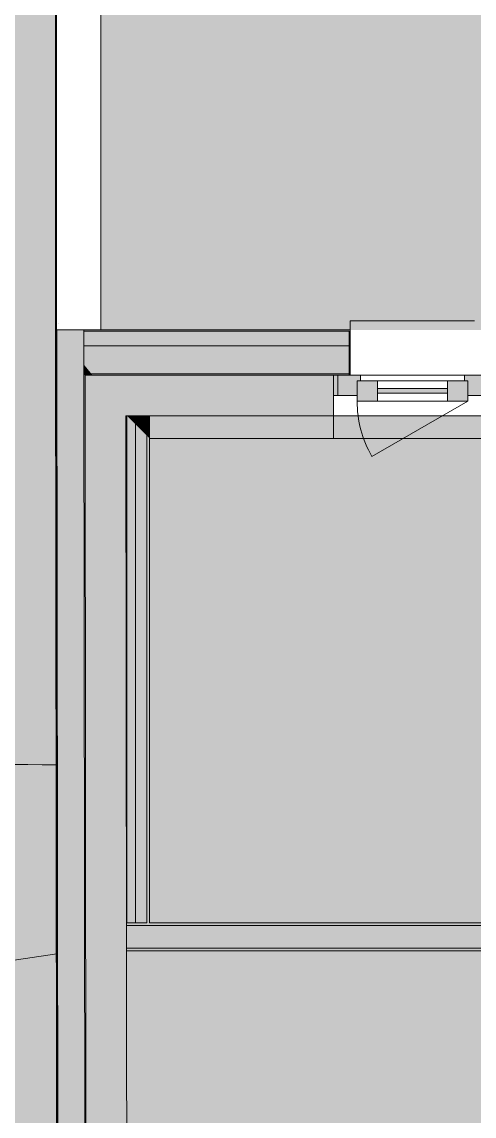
# Model space of a CAD drawing. Header units: metres. Extents: x -3.9 to 83, y -38 to 6.2.
# Drawn here: x 60.98 to 62.982, y -27.327 to -22.481 of the extents above; entities that cross this region are included whole.
import ezdxf

# ---------------------------------------------------------------- set-up
doc = ezdxf.new("R2010")
doc.units = ezdxf.units.M
doc.header["$MEASUREMENT"] = 0
doc.linetypes.add('UNSICHTBAR', pattern=[0.4, 0, -0.4])
doc.linetypes.add('Wipeout_Contour', pattern=[1, 0, -1])
for name, color, linetype in [('0._Erdgeschoß PP Icon_3_0', 7, 'Continuous'), ('0._Erdgeschoß PP Icon_3_110 Wand Aussen', 7, 'Continuous'), ('0._Erdgeschoß PP Icon_3_130 Wand Innen', 7, 'Continuous'), ('0._Erdgeschoß PP Icon_3_135 Wand Vorsatzschale', 7, 'Continuous'), ('0._Erdgeschoß PP Icon_3_165 Fassadengestaltung 1 Rankgerüst', 7, 'Continuous'), ('0._Erdgeschoß PP Icon_3_725 Nachbarbebauung', 7, 'Continuous'), ('0._Erdgeschoß PP Icon_3_810 Raum', 7, 'Continuous'), ('0._Erdgeschoß PP Icon_3_Neubau_840 Baulinien', 7, 'Continuous')]:
    doc.layers.add(name, color=color, linetype=linetype)

msp = doc.modelspace()

# ---------------------------------------------------------------- wipeouts: each hides what was drawn before it
at = {"color": 254, "linetype": 'Wipeout_Contour', "lineweight": 0, "ltscale": 298.646124}
msp.add_wipeout([(57.4619, 3.5109), (57.4619, -37.8391), (81.8426, -37.8391), (81.8426, 3.5109)], dxfattribs=at).dxf.layer = '0._Erdgeschoß PP Icon_3_0'

# ---------------------------------------------------------------- next in the draw order: hatches: boundary and pattern name
at = {"layer": '0._Erdgeschoß PP Icon_3_110 Wand Aussen', "linetype": 'Continuous', "lineweight": 0, "true_color": 0x000000}
for points in [[(62.4291, -23.8454), (62.4291, -24.0454), (62.4341, -24.0454), (62.4341, -23.8454)], [(61.2544, -23.9154), (61.1865, -23.9154), (61.2545, -23.9986)], [(61.2544, -23.9154), (61.2545, -23.9986), (61.2887, -24.0404), (62.4291, -24.0404), (62.4291, -23.9154)], [(61.2596, -24.0404), (61.2595, -24.0047), (61.2545, -23.9986), (61.2546, -24.0404)], [(61.2887, -24.0404), (61.2595, -24.0047), (61.2596, -24.0404)], [(61.2596, -24.0454), (61.2596, -24.0404), (61.2546, -24.0404), (61.2546, -24.0454)], [(61.2546, -24.0454), (61.2669, -33.9302), (61.2719, -33.9302), (61.2596, -24.0454)], [(61.2928, -24.0454), (61.2887, -24.0404), (61.2596, -24.0404), (61.2596, -24.0454)], [(61.2596, -24.0454), (61.2598, -24.2254), (61.4398, -24.2254), (61.2928, -24.0454)], [(61.2887, -24.0404), (61.2928, -24.0454), (62.4291, -24.0454), (62.4291, -24.0404)], [(61.4396, -24.0454), (61.2928, -24.0454), (61.4398, -24.2254)], [(61.4396, -24.0454), (61.4398, -24.2254), (62.3591, -24.2254), (62.3591, -24.1354), (62.3591, -24.0454)], [(62.3791, -24.0454), (62.3591, -24.0454), (62.3591, -24.1354), (62.3791, -24.1354)], [(61.2598, -24.2254), (61.2719, -33.9302), (61.4519, -33.93), (61.4398, -24.2254)]]:
    msp.add_hatch(color=18, dxfattribs=at).paths.add_polyline_path(points)
at = {"layer": '0._Erdgeschoß PP Icon_3_110 Wand Aussen', "linetype": 'Continuous', "lineweight": 0, "true_color": 0xffffff}
for points in [[(62.3791, -24.0454), (62.3791, -24.1354), (62.4641, -24.1354), (62.4641, -24.0704), (62.4791, -24.0704), (62.4791, -24.0454)], [(62.5541, -24.0704), (62.4641, -24.0704), (62.4641, -24.1604), (62.5541, -24.1604)], [(62.9541, -24.0704), (62.8641, -24.0704), (62.8641, -24.1604), (62.9541, -24.1604)], [(63.0391, -24.1354), (63.0391, -24.0454), (62.9391, -24.0454), (62.9391, -24.0704), (62.9541, -24.0704), (62.9541, -24.1354)], [(62.8641, -24.1254), (62.8641, -24.1054), (62.5541, -24.1054), (62.5541, -24.1254)]]:
    msp.add_hatch(color=7, dxfattribs=at).paths.add_polyline_path(points)
at = {"layer": '0._Erdgeschoß PP Icon_3_130 Wand Innen', "linetype": 'Continuous', "lineweight": 0, "true_color": 0x000000}
for points in [[(64.4702, -26.4704), (61.4426, -26.4704), (61.4426, -26.4829), (64.4702, -26.4829)], [(61.4428, -26.5829), (64.4702, -26.5829), (64.4702, -26.4829), (61.4426, -26.4829)], [(61.4428, -26.5954), (64.4702, -26.5954), (64.4702, -26.5829), (61.4428, -26.5829)]]:
    msp.add_hatch(color=18, dxfattribs=at).paths.add_polyline_path(points)
at = {"layer": '0._Erdgeschoß PP Icon_3_135 Wand Vorsatzschale', "linetype": 'Continuous', "lineweight": 0, "true_color": 0x000000}
for points in [[(61.4452, -24.2254), (61.4827, -24.2629), (61.4827, -24.2254)], [(61.4452, -24.2254), (61.4452, -26.4704), (61.4827, -26.4704), (61.4827, -24.2629)], [(61.5327, -24.2254), (61.4827, -24.2254), (61.4827, -24.2629), (61.5327, -24.2629)], [(61.5452, -24.2254), (61.5327, -24.2254), (61.5327, -24.2629), (61.5452, -24.2629)], [(61.5452, -24.2629), (63.9902, -24.2629), (63.9902, -24.2254), (61.5452, -24.2254)], [(61.4827, -24.2629), (61.5327, -24.3129), (61.5327, -24.2629)], [(61.5327, -26.4704), (61.5327, -24.3129), (61.4827, -24.2629), (61.4827, -26.4704)], [(61.5452, -24.2629), (61.5327, -24.2629), (61.5327, -24.3129), (61.5452, -24.3129)], [(61.5452, -24.3129), (63.9902, -24.3129), (63.9902, -24.2629), (61.5452, -24.2629)], [(61.5327, -24.3129), (61.5452, -24.3254), (61.5452, -24.3129)], [(61.5452, -26.4704), (61.5452, -24.3254), (61.5327, -24.3129), (61.5327, -26.4704)], [(61.5452, -24.3254), (63.9902, -24.3254), (63.9902, -24.3129), (61.5452, -24.3129)]]:
    msp.add_hatch(color=18, dxfattribs=at).paths.add_polyline_path(points)
at = {"layer": '0._Erdgeschoß PP Icon_3_725 Nachbarbebauung', "linetype": 'Continuous', "lineweight": 0, "true_color": 0x1f1f1f}
for points in [[(61.1342, -25.7727), (57.4619, -25.6886), (57.4619, -27.155), (61.1348, -26.6084)], [(57.4619, -27.155), (57.4619, -37.1282), (57.994, -37.0486), (59.8429, -36.7715), (61.1417, -36.5773), (61.1348, -26.6084)]]:
    msp.add_hatch(color=250, dxfattribs=at).paths.add_polyline_path(points)
at = {"layer": '0._Erdgeschoß PP Icon_3_810 Raum', "linetype": 'Continuous', "lineweight": 13, "true_color": 0xd9d8c9}
msp.add_hatch(color=254, dxfattribs=at).paths.add_polyline_path([(61.3297, -22.0904), (61.3293, -23.8454), (66.4602, -23.8454), (66.4602, -22.0904), (65.0302, -22.0904), (63.6302, -22.0904)])
at = {"layer": '0._Erdgeschoß PP Icon_3_810 Raum', "linetype": 'Continuous', "lineweight": 13, "true_color": 0xe8e2dc}
for points in [[(61.5452, -24.3254), (61.5452, -26.4704), (64.4702, -26.4704), (64.4702, -25.3454), (63.9902, -25.3454), (63.9902, -24.3254)], [(64.4702, -26.5954), (61.4428, -26.5954), (61.4517, -33.7504), (64.9302, -33.7504), (64.9302, -28.6004), (64.4702, -28.6004), (64.4702, -27.2454)]]:
    msp.add_hatch(color=254, dxfattribs=at).paths.add_polyline_path(points)

# ---------------------------------------------------------------- next in the draw order: linework, layer by layer
at = {"layer": '0._Erdgeschoß PP Icon_3_110 Wand Aussen', "color": 7, "linetype": 'Continuous', "lineweight": 13, "ltscale": 1000}
for p, q in [((62.9841, -23.8054), (62.4341, -23.8054)), ((62.4341, -23.8054), (62.4341, -23.8454)), ((62.4291, -23.8454), (62.4341, -23.8454)), ((62.4291, -23.8504), (62.4291, -24.0454)), ((62.4341, -23.8454), (62.4341, -23.8504)), ((62.4341, -23.8454), (62.4341, -23.8504)), ((62.4341, -23.8504), (62.4341, -23.9154)), ((62.4341, -23.8504), (62.4341, -23.9154)), ((61.2545, -23.9986), (61.2544, -23.9154)), ((61.2545, -23.9986), (61.2544, -23.9154)), ((62.4341, -23.9154), (62.4341, -24.0404)), ((62.4341, -23.9154), (62.4341, -24.0404)), ((61.2545, -23.9986), (61.2546, -24.0404)), ((61.2545, -23.9986), (61.2546, -24.0404)), ((61.2596, -24.0404), (61.2546, -24.0404)), ((61.2546, -24.0404), (61.2546, -24.0454)), ((61.2546, -24.0404), (61.2546, -24.0454)), ((61.2546, -24.0454), (61.2669, -33.9302)), ((61.2887, -24.0404), (61.2596, -24.0404)), ((62.4291, -24.0404), (61.2887, -24.0404)), ((62.4291, -24.0454), (62.3591, -24.0454)), ((62.4291, -24.0454), (62.3591, -24.0454)), ((62.4291, -24.0454), (62.3591, -24.0454)), ((62.3791, -24.0454), (62.4791, -24.0454)), ((62.3791, -24.1354), (62.3791, -24.0454)), ((62.4291, -24.0454), (62.4341, -24.0454)), ((62.4291, -24.0454), (62.4341, -24.0454)), ((62.4291, -24.0454), (62.4341, -24.0454)), ((62.4341, -24.0404), (62.4341, -24.0454)), ((62.4341, -24.0404), (62.4341, -24.0454)), ((62.4791, -24.0704), (62.4641, -24.0704)), ((62.4641, -24.0704), (62.4641, -24.1354)), ((62.4641, -24.1604), (62.4641, -24.0704)), ((62.4641, -24.0704), (62.5541, -24.0704)), ((62.4791, -24.0454), (62.9391, -24.0454)), ((62.4791, -24.0454), (62.4791, -24.0704)), ((62.5541, -24.0704), (62.8641, -24.0704)), ((62.5541, -24.0704), (62.5541, -24.1604)), ((62.8641, -24.1604), (62.8641, -24.0704)), ((62.8641, -24.0704), (62.9541, -24.0704)), ((62.9391, -24.0704), (62.9391, -24.0454)), ((62.9391, -24.0454), (63.0391, -24.0454)), ((62.9541, -24.0704), (62.9391, -24.0704)), ((62.9541, -24.1354), (62.9541, -24.0704)), ((62.9541, -24.0704), (62.9541, -24.1604)), ((62.5541, -24.1054), (62.8641, -24.1054)), ((62.8641, -24.1254), (62.5541, -24.1254)), ((62.4641, -24.1354), (62.3791, -24.1354)), ((62.5541, -24.1604), (62.4641, -24.1604)), ((62.8641, -24.1604), (62.5541, -24.1604)), ((62.9541, -24.1604), (62.8641, -24.1604)), ((63.0391, -24.1354), (62.9541, -24.1354)), ((62.3591, -24.3254), (62.3591, -24.2254)), ((63.0591, -24.3254), (62.3591, -24.3254))]:
    msp.add_line(p, q, dxfattribs=at)
at = {"layer": '0._Erdgeschoß PP Icon_3_110 Wand Aussen', "color": 7, "linetype": 'Continuous', "lineweight": 0, "ltscale": 1000}
msp.add_line((62.4291, -23.9154), (61.2544, -23.9154), dxfattribs=at)
at = {"layer": '0._Erdgeschoß PP Icon_3_110 Wand Aussen', "color": 7, "linetype": 'Continuous', "lineweight": 18, "ltscale": 1000}
for p, q in [((61.2928, -24.0454), (61.2596, -24.0454)), ((61.2596, -24.0454), (61.2598, -24.2254)), ((61.2596, -24.0454), (61.2598, -24.2254)), ((61.4396, -24.0454), (61.2928, -24.0454)), ((62.3591, -24.0454), (61.4396, -24.0454)), ((62.3591, -24.0454), (62.3591, -24.1354)), ((62.3591, -24.0454), (62.3591, -24.1354)), ((62.3591, -24.0454), (62.3591, -24.1354)), ((62.3591, -24.1354), (62.3591, -24.2254)), ((62.3591, -24.1354), (62.3591, -24.2254)), ((61.2598, -24.2254), (61.2719, -33.9302))]:
    msp.add_line(p, q, dxfattribs=at)
at = {"layer": '0._Erdgeschoß PP Icon_3_110 Wand Aussen', "color": 8, "linetype": 'Continuous', "lineweight": 0, "ltscale": 1000}
msp.add_line((62.9541, -24.1604), (62.5298, -24.4054), dxfattribs=at)
at = {"layer": '0._Erdgeschoß PP Icon_3_110 Wand Aussen', "color": 7, "linetype": 'Continuous', "lineweight": 13, "ltscale": 1000, "flags": 128}
msp.add_lwpolyline([(62.3791, -24.0454), (62.3591, -24.0454), (62.3591, -24.1354), (62.3791, -24.1354)], close=True, dxfattribs=at)
at = {"layer": '0._Erdgeschoß PP Icon_3_110 Wand Aussen', "color": 7, "linetype": 'Continuous', "lineweight": 18, "ltscale": 1000, "flags": 128}
for points in [[(61.4398, -24.2254), (62.3591, -24.2254)], [(61.4519, -33.93), (61.4398, -24.2254)]]:
    msp.add_lwpolyline(points, dxfattribs=at)
at = {"layer": '0._Erdgeschoß PP Icon_3_110 Wand Aussen', "color": 8, "linetype": 'Continuous', "lineweight": 0, "ltscale": 1000}
msp.add_arc((62.9541, -24.1604), 0.49, 180, 210, dxfattribs=at)
at = {"layer": '0._Erdgeschoß PP Icon_3_130 Wand Innen', "color": 7, "linetype": 'Continuous', "lineweight": 18, "ltscale": 1000}
for p, q in [((64.4702, -26.4829), (61.4426, -26.4829)), ((61.4428, -26.5829), (64.4702, -26.5829))]:
    msp.add_line(p, q, dxfattribs=at)
at = {"layer": '0._Erdgeschoß PP Icon_3_130 Wand Innen', "color": 7, "linetype": 'Continuous', "lineweight": 18, "ltscale": 1000, "flags": 128}
for points in [[(61.5327, -26.4704), (61.4426, -26.4704)], [(61.4426, -26.4829), (61.4426, -26.4704)], [(61.4428, -26.5829), (61.4426, -26.4829)], [(64.4702, -26.4704), (61.5452, -26.4704)], [(61.4428, -26.5954), (61.4428, -26.5829)], [(61.4428, -26.5954), (64.4702, -26.5954)]]:
    msp.add_lwpolyline(points, dxfattribs=at)
at = {"layer": '0._Erdgeschoß PP Icon_3_135 Wand Vorsatzschale', "color": 7, "linetype": 'Continuous', "lineweight": 18, "ltscale": 1000}
for p, q in [((61.4827, -24.2629), (61.4827, -24.2254)), ((61.5327, -24.2629), (61.5327, -24.2254)), ((61.5452, -24.2629), (61.5452, -24.2254)), ((61.5452, -24.2629), (61.5452, -24.2254)), ((61.4827, -24.2629), (61.4827, -26.4704)), ((61.5327, -24.3129), (61.5327, -24.2629)), ((61.5452, -24.3129), (61.5452, -24.2629)), ((61.5452, -24.3129), (61.5452, -24.2629)), ((61.5327, -26.4704), (61.5327, -24.3129)), ((61.5452, -24.3129), (61.5452, -24.3254)), ((61.5452, -24.3129), (61.5452, -24.3254))]:
    msp.add_line(p, q, dxfattribs=at)
at = {"layer": '0._Erdgeschoß PP Icon_3_135 Wand Vorsatzschale', "color": 7, "linetype": 'Continuous', "lineweight": 18, "ltscale": 1000, "flags": 128}
for points in [[(61.4452, -24.2254), (61.4827, -24.2254)], [(61.4452, -24.2254), (61.4452, -26.4704)], [(61.4827, -24.2254), (61.5327, -24.2254)], [(61.5327, -24.2254), (61.5452, -24.2254)], [(63.9902, -24.2254), (61.5452, -24.2254)], [(61.5452, -24.3254), (63.9902, -24.3254)], [(61.5452, -26.4704), (61.5452, -24.3254)], [(61.4827, -26.4704), (61.4452, -26.4704)], [(61.5327, -26.4704), (61.4827, -26.4704)]]:
    msp.add_lwpolyline(points, dxfattribs=at)
at = {"layer": '0._Erdgeschoß PP Icon_3_725 Nachbarbebauung', "color": 8, "linetype": 'Continuous', "lineweight": 13, "ltscale": 1000, "flags": 128}
for points in [[(57.4619, -27.155), (61.1348, -26.6084), (61.1342, -25.7727), (57.4619, -25.6886)], [(57.4619, -37.1281), (59.8429, -36.7715), (57.994, -37.0486), (61.1417, -36.5773), (61.1348, -26.6084), (57.4619, -27.155)]]:
    msp.add_lwpolyline(points, dxfattribs=at)

# ---------------------------------------------------------------- next in the draw order: wipeouts: each hides what was drawn before it
at = {"color": 254, "linetype": 'Wipeout_Contour', "lineweight": 0, "ltscale": 511.835038}
msp.add_wipeout([(61.1305, -17.6204), (61.1293, -23.8454), (61.3293, -23.8454), (61.3304, -17.7497), (61.3202, -17.7497), (61.3202, -17.6397), (61.3305, -17.6397), (61.3305, -17.6204)], dxfattribs=at).dxf.layer = '0._Erdgeschoß PP Icon_3_0'

# ---------------------------------------------------------------- next in the draw order: hatches: boundary and pattern name
at = {"layer": '0._Erdgeschoß PP Icon_3_110 Wand Aussen', "linetype": 'Continuous', "lineweight": 0, "true_color": 0x000000}
for points in [[(61.1343, -23.8454), (61.1293, -23.8454), (61.1334, -23.8504)], [(61.1293, -23.8454), (61.1419, -33.9304), (61.1469, -33.9304), (61.1344, -23.8515)], [(61.1343, -23.8504), (61.2543, -23.8504), (61.2543, -23.8454), (61.1343, -23.8454)], [(61.1344, -23.8515), (61.1865, -23.9154), (61.2544, -23.9154), (61.2543, -23.8504), (61.1343, -23.8504)], [(61.1344, -23.8515), (61.1469, -33.9304), (61.2669, -33.9302), (61.2545, -23.9986)], [(61.2543, -23.8454), (61.2543, -23.8504), (62.4291, -23.8504), (62.4291, -23.8454)], [(61.2543, -23.8504), (61.2544, -23.9154), (62.4291, -23.9154), (62.4291, -23.8504)]]:
    msp.add_hatch(color=18, dxfattribs=at).paths.add_polyline_path(points)
at = {"layer": '0._Erdgeschoß PP Icon_3_725 Nachbarbebauung', "linetype": 'Continuous', "lineweight": 0, "true_color": 0x1f1f1f}
msp.add_hatch(color=250, dxfattribs=at).paths.add_polyline_path([(61.0851, -4.6289), (57.4619, -4.6189), (57.4619, -25.6899), (60.9486, -25.7699), (61.1342, -25.771), (61.128, -16.7451), (61.1316, -14.7535)])

# ---------------------------------------------------------------- next in the draw order: linework, layer by layer
at = {"layer": '0._Erdgeschoß PP Icon_3_110 Wand Aussen', "color": 7, "linetype": 'Continuous', "lineweight": 13, "ltscale": 1000}
for p, q in [((61.1343, -23.8504), (61.1343, -23.8454)), ((61.1344, -23.8515), (61.1343, -23.8504)), ((61.1344, -23.8515), (61.1469, -33.9304)), ((61.2543, -23.8504), (61.2543, -23.8454)), ((61.2543, -23.8504), (61.2543, -23.8454)), ((62.4291, -23.8504), (61.2543, -23.8504)), ((61.2544, -23.9154), (61.2543, -23.8504)), ((61.2544, -23.9154), (61.2543, -23.8504))]:
    msp.add_line(p, q, dxfattribs=at)
at = {"layer": '0._Erdgeschoß PP Icon_3_110 Wand Aussen', "color": 7, "linetype": 'Continuous', "lineweight": 18, "ltscale": 1000, "flags": 128}
for points in [[(61.1305, -17.6204), (61.1293, -23.8454)], [(61.3293, -23.8454), (61.3304, -17.7497)], [(61.1293, -23.8454), (61.3293, -23.8454)]]:
    msp.add_lwpolyline(points, dxfattribs=at)
at = {"layer": '0._Erdgeschoß PP Icon_3_110 Wand Aussen', "color": 7, "linetype": 'Continuous', "lineweight": 13, "ltscale": 1000, "flags": 128}
for points in [[(61.1293, -23.8454), (61.1343, -23.8454)], [(61.1293, -23.8454), (61.1419, -33.9304)], [(61.1343, -23.8454), (61.2543, -23.8454)], [(62.4291, -23.8454), (61.2543, -23.8454)]]:
    msp.add_lwpolyline(points, dxfattribs=at)
at = {"layer": '0._Erdgeschoß PP Icon_3_165 Fassadengestaltung 1 Rankgerüst', "color": 7, "linetype": 'Continuous', "lineweight": 18, "ltscale": 1000}
for p, q in [((61.1425, -23.8153), (61.1425, -23.8154)), ((61.1425, -23.8154), (61.1425, -23.8153)), ((61.1425, -23.8153), (61.1426, -23.8155)), ((61.1425, -23.8154), (61.1425, -23.8154)), ((61.1426, -23.8155), (61.1427, -23.8153)), ((61.1427, -23.8153), (61.1426, -23.8155)), ((61.1426, -23.8155), (61.1427, -23.8154)), ((61.1427, -23.8154), (61.1427, -23.8154))]:
    msp.add_line(p, q, dxfattribs=at)
at = {"layer": '0._Erdgeschoß PP Icon_3_725 Nachbarbebauung', "color": 8, "linetype": 'Continuous', "lineweight": 13, "ltscale": 1000, "flags": 128}
msp.add_lwpolyline([(57.4619, -25.6899), (60.9486, -25.7699), (61.1342, -25.771), (61.128, -16.7451), (61.1316, -14.7535), (61.0851, -4.6289), (57.4619, -4.6189)], dxfattribs=at)
at = {"layer": '0._Erdgeschoß PP Icon_3_Neubau_840 Baulinien', "color": 254, "linetype": 'UNSICHTBAR', "lineweight": 13, "ltscale": 1000, "true_color": 0xe3e3e3, "flags": 128}
msp.add_lwpolyline([(61.0752, -2.5506), (80.0602, -2.5516), (80.0332, -13.9955), (79.9787, -22.1207), (79.9238, -33.8784), (61.1417, -36.5773), (61.1316, -14.7535)], close=True, dxfattribs=at)

doc.saveas('drawing.dxf')
